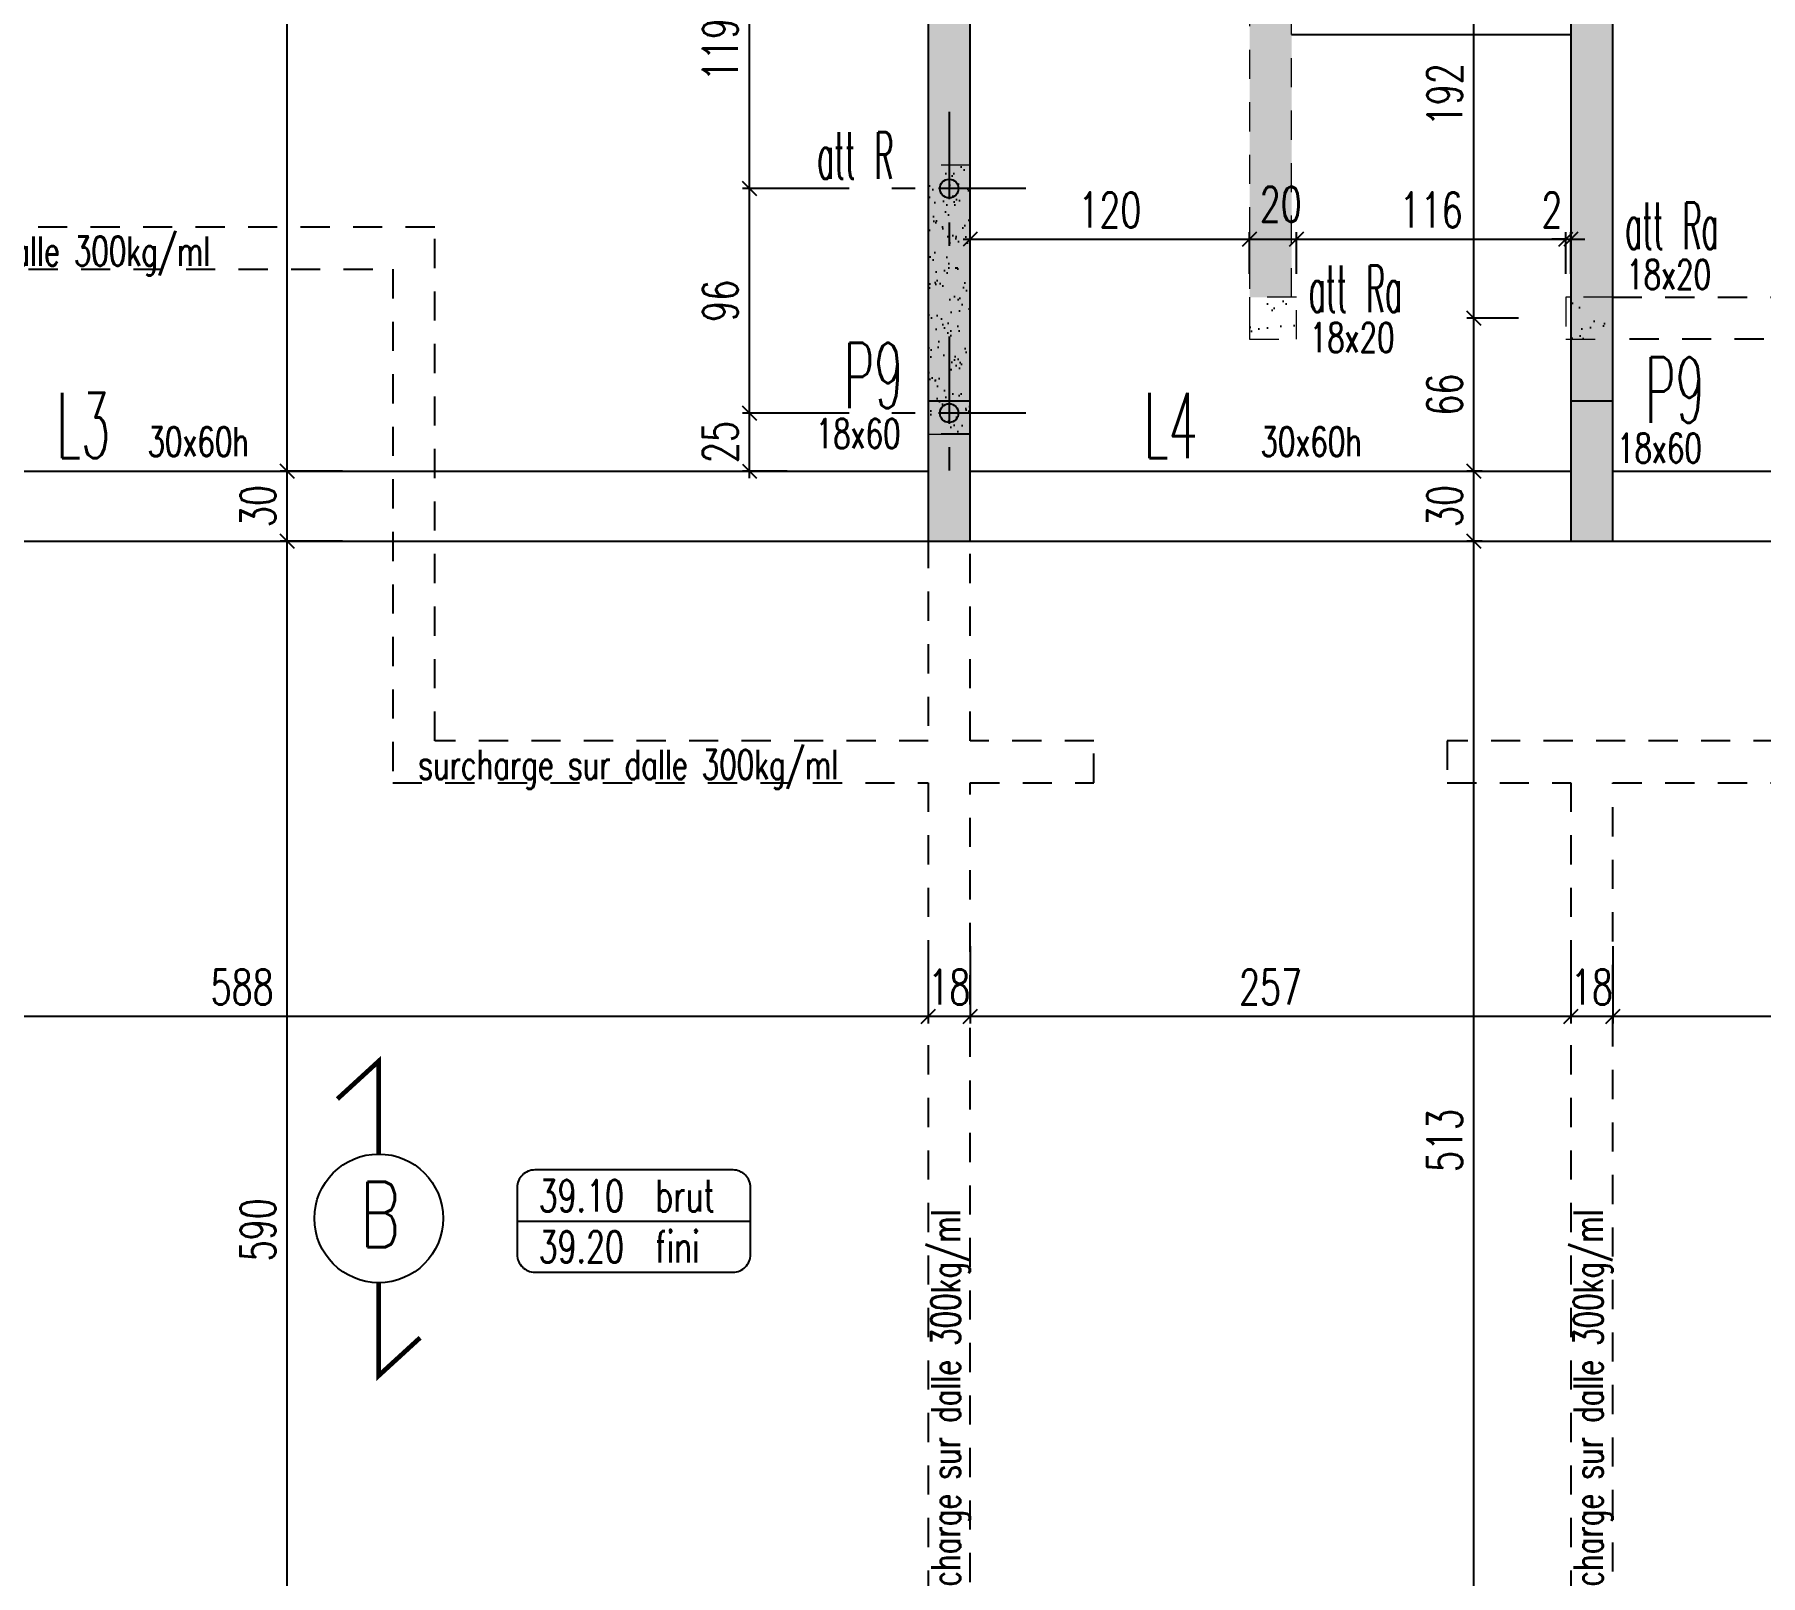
# Model space of a CAD drawing. Extents: x 308 to 437, y -199 to -146.
# Drawn here: x 326.35 to 333.75, y -170.57 to -163.97 of the extents above; entities that cross this region are included whole.
import ezdxf
from ezdxf.enums import TextEntityAlignment as Align

# ---------------------------------------------------------------- set-up
doc = ezdxf.new("R2010")
doc.units = 0
doc.header["$LTSCALE"] = 0.5
doc.header["$MEASUREMENT"] = 0
for name, pattern in [('AXES2', [1.125, 0.75, -0.125, 0.125, -0.125]), ('CACHE', [0.375, 0.25, -0.125]), ('DISCONTINU2', [0.375, 0.25, -0.125])]:
    doc.linetypes.add(name, pattern=pattern)
doc.layers.get('DEFPOINTS').update_dxf_attribs({"linetype": 'CONTINUOUS'})
for name, color, linetype in [('1_AJSA_circulv', 142, 'CONTINUOUS'), ('AXES', 6, 'AXES2'), ('COTATION', 7, 'CONTINUOUS'), ('HABILLAGE', 7, 'CONTINUOUS'), ('MURS', 3, 'CONTINUOUS'), ('PLANCHER', 7, 'CONTINUOUS'), ('POCHAGE', 254, 'CONTINUOUS'), ('POTEAUX', 1, 'CONTINUOUS'), ('POUTRES', 2, 'CONTINUOUS'), ('RAID', 1, 'CONTINUOUS'), ('RDC', 7, 'DISCONTINU2'), ('REPERAGE', 4, 'CONTINUOUS'), ('REPERE-POT', 4, 'CONTINUOUS'), ('REPERE-POUT', 4, 'CONTINUOUS'), ('REPERE-RAID', 4, 'CONTINUOUS'), ('TPFI cloisonsSAAD', 4, 'CONTINUOUS')]:
    doc.layers.add(name, color=color, linetype=linetype)
doc.styles.add('ROMANS8', font='romans.shx', dxfattribs={"width": 0.7})
doc.styles.get("Standard").update_dxf_attribs({"font": 'txt.shx'})
doc.dimstyles.new('COT50 cm', dxfattribs={"dimtxt": 0.15, "dimasz": 0.06, "dimexe": 0.03, "dimexo": 0.1, "dimgap": 0.05, "dimtad": 1, "dimdec": 0, "dimlfac": 100, "dimzin": 0, "dimdsep": 46, "dimtxsty": 'ROMANS8', "dimblk1": 'OBLIQUE', "dimblk2": 'OBLIQUE', "dimsah": 1, "dimcen": 0.03, "dimdle": 0.03, "dimclrt": 1, "dimadec": 0, "dimazin": 0, "dimtfac": 1, "dimtdec": 0, "dimtmove": 0, "dimatfit": 3, "dimfxl": 0, "dimtolj": 1, "dimtzin": 0, "dimlwd": -1, "dimlwe": -1, "dimarcsym": 0})
pattern_1 = [(37.5, (-167.69736, -4e-07), (-0.004409535, 0.134877664), [0, -0.1064, 0, -0.119, 0, -0.11375]), (7.5, (-167.69736, -4e-07), (0.12388437, 0.197550225), [0, -0.0574, 0, -0.0959, 0, -0.03675]), (327.5, (-167.78346, -4e-07), (0.21798993, 0.000396134), [0, -0.035, 0, -0.126, 0, -0.1645]), (317.5, (-167.78346, -4e-07), (0.21042886, 0.06143729), [0, -0.0175, 0, -0.0826, 0, -0.0945])]
pattern_2 = [(37.5, (-513.79323, 160.44126), (-0.004409535, 0.134877664), [0, -0.1064, 0, -0.119, 0, -0.11375]), (7.5, (-513.79323, 160.44126), (0.12388437, 0.197550225), [0, -0.0574, 0, -0.0959, 0, -0.03675]), (327.5, (-513.87933, 160.44126), (0.21798993, 0.000396134), [0, -0.035, 0, -0.126, 0, -0.1645]), (317.5, (-513.87933, 160.44126), (0.21042886, 0.06143729), [0, -0.0175, 0, -0.0826, 0, -0.0945])]

# ---------------------------------------------------------------- blocks, each defined once
blk = doc.blocks.new('139')
at = {"layer": 'HABILLAGE', "color": 7}
blk.add_line((-0.6648, 0), (0.6648, 0), dxfattribs=at)
at = {"layer": 'HABILLAGE'}
blk.add_lwpolyline([(-0.5648, -0.291), (0.5648, -0.291, 0.414214), (0.6648, -0.191), (0.6648, 0.191, 0.414214), (0.5648, 0.291), (-0.5648, 0.291, 0.414214), (-0.6648, 0.191), (-0.6648, -0.191, 0.414214)], format="xyb", close=True, dxfattribs=at)
at = {"layer": 'HABILLAGE', "color": 1, "width": 0.7}
for s, p in [('brut', (0.1215, 0.054)), ('fini', (0.1215, -0.237))]:
    blk.add_text(s, height=0.18, dxfattribs=at).set_placement(p)
for tag, p in [('NIVBRUT', (-0.5425, 0.054)), ('NIVFINI', (-0.5425, -0.237))]:
    blk.add_attdef(tag, p, '', height=0.18, dxfattribs=at)
blk = doc.blocks.new('_Oblique')
at = {"layer": 'COTATION', "color": 0, "lineweight": -2}
blk.add_line((-0.5, -0.5), (0.5, 0.5), dxfattribs=at)
blk = doc.blocks.new('*D952')
at = {"layer": 'COTATION', "color": 0, "transparency": 16777216}
for p, q in [((327.669, -166.1413), (327.402, -166.1413)), ((327.432, -172.0714), (327.432, -166.1113)), ((327.6382, -172.0414), (327.402, -172.0414))]:
    blk.add_line(p, q, dxfattribs=at)
at = {"layer": 'DEFPOINTS', "color": 0, "transparency": 16777216}
for p in [(327.432, -166.1413), (327.769, -166.1413), (327.7382, -172.0414)]:
    blk.add_point(p, dxfattribs=at)
at = {"layer": 'COTATION', "color": 0, "transparency": 16777216, "xscale": 0.06, "yscale": 0.06, "zscale": 0.06}
for p, rotation in [((327.432, -166.1413), 90), ((327.432, -172.0414), 270)]:
    blk.add_blockref('_Oblique', p, dxfattribs=dict(at, rotation=rotation))
at = {"layer": 'COTATION', "color": 1, "transparency": 16777216, "insert": (327.307, -169.0913), "char_height": 0.15, "attachment_point": 5, "rotation": 90, "style": 'ROMANS8'}
blk.add_mtext('\\A1;590', dxfattribs=at)
blk = doc.blocks.new('*D953')
at = {"layer": 'COTATION', "color": 0, "transparency": 16777216}
for p, q in [((327.669, -165.8413), (327.402, -165.8413)), ((327.432, -166.1713), (327.432, -165.8113)), ((327.669, -166.1413), (327.402, -166.1413))]:
    blk.add_line(p, q, dxfattribs=at)
at = {"layer": 'DEFPOINTS', "color": 0, "transparency": 16777216}
for p in [(327.432, -165.8413), (327.769, -165.8413), (327.769, -166.1413)]:
    blk.add_point(p, dxfattribs=at)
at = {"layer": 'COTATION', "color": 0, "transparency": 16777216, "xscale": 0.06, "yscale": 0.06, "zscale": 0.06}
for p, rotation in [((327.432, -165.8413), 90), ((327.432, -166.1413), 270)]:
    blk.add_blockref('_Oblique', p, dxfattribs=dict(at, rotation=rotation))
at = {"layer": 'COTATION', "color": 1, "transparency": 16777216, "insert": (327.307, -165.9913), "char_height": 0.15, "attachment_point": 5, "rotation": 90, "style": 'ROMANS8'}
blk.add_mtext('\\A1;30', dxfattribs=at)
blk = doc.blocks.new('*D954')
at = {"layer": 'COTATION', "color": 0, "transparency": 16777216}
for p, q in [((327.432, -165.8713), (327.432, -160.6113)), ((327.8938, -160.6413), (327.402, -160.6413)), ((327.669, -165.8413), (327.402, -165.8413))]:
    blk.add_line(p, q, dxfattribs=at)
at = {"layer": 'DEFPOINTS', "color": 0, "transparency": 16777216}
for p in [(327.432, -160.6413), (327.9938, -160.6413), (327.769, -165.8413)]:
    blk.add_point(p, dxfattribs=at)
at = {"layer": 'COTATION', "color": 0, "transparency": 16777216, "xscale": 0.06, "yscale": 0.06, "zscale": 0.06}
for p, rotation in [((327.432, -160.6413), 90), ((327.432, -165.8413), 270)]:
    blk.add_blockref('_Oblique', p, dxfattribs=dict(at, rotation=rotation))
at = {"layer": 'COTATION', "color": 1, "transparency": 16777216, "insert": (327.307, -163.2413), "char_height": 0.15, "attachment_point": 5, "rotation": 90, "style": 'ROMANS8'}
blk.add_mtext('\\A1;520', dxfattribs=at)
blk = doc.blocks.new('*D963')
at = {"layer": 'COTATION', "color": 0, "transparency": 16777216}
for p, q in [((329.4132, -165.8713), (329.4132, -165.5626)), ((329.8402, -165.5926), (329.3832, -165.5926)), ((329.5753, -165.8413), (329.3832, -165.8413))]:
    blk.add_line(p, q, dxfattribs=at)
at = {"layer": 'DEFPOINTS', "color": 0, "transparency": 16777216}
for p in [(329.4132, -165.5926), (329.9402, -165.5926), (329.6753, -165.8413)]:
    blk.add_point(p, dxfattribs=at)
at = {"layer": 'COTATION', "color": 0, "transparency": 16777216, "xscale": 0.06, "yscale": 0.06, "zscale": 0.06}
for p, rotation in [((329.4132, -165.5926), 90), ((329.4132, -165.8413), 270)]:
    blk.add_blockref('_Oblique', p, dxfattribs=dict(at, rotation=rotation))
at = {"layer": 'COTATION', "color": 1, "transparency": 16777216, "insert": (329.2882, -165.717), "char_height": 0.15, "attachment_point": 5, "rotation": 90, "style": 'ROMANS8'}
blk.add_mtext('\\A1;25', dxfattribs=at)
blk = doc.blocks.new('*D964')
at = {"layer": 'COTATION', "color": 0, "transparency": 16777216}
for p, q in [((329.4132, -165.6226), (329.4132, -164.6005)), ((329.8402, -164.6305), (329.3832, -164.6305)), ((329.8402, -165.5926), (329.3832, -165.5926))]:
    blk.add_line(p, q, dxfattribs=at)
at = {"layer": 'DEFPOINTS', "color": 0, "transparency": 16777216}
for p in [(329.4132, -164.6305), (329.9402, -164.6305), (329.9402, -165.5926)]:
    blk.add_point(p, dxfattribs=at)
at = {"layer": 'COTATION', "color": 0, "transparency": 16777216, "xscale": 0.06, "yscale": 0.06, "zscale": 0.06}
for p, rotation in [((329.4132, -164.6305), 90), ((329.4132, -165.5926), 270)]:
    blk.add_blockref('_Oblique', p, dxfattribs=dict(at, rotation=rotation))
at = {"layer": 'COTATION', "color": 1, "transparency": 16777216, "insert": (329.2882, -165.1116), "char_height": 0.15, "attachment_point": 5, "rotation": 90, "style": 'ROMANS8'}
blk.add_mtext('\\A1;96', dxfattribs=at)
blk = doc.blocks.new('*D965')
at = {"layer": 'COTATION', "color": 0, "transparency": 16777216}
for p, q in [((329.4132, -164.6605), (329.4132, -163.4105)), ((329.8493, -163.4405), (329.3832, -163.4405)), ((329.8402, -164.6305), (329.3832, -164.6305))]:
    blk.add_line(p, q, dxfattribs=at)
at = {"layer": 'DEFPOINTS', "color": 0, "transparency": 16777216}
for p in [(329.4132, -163.4405), (329.9493, -163.4405), (329.9402, -164.6305)]:
    blk.add_point(p, dxfattribs=at)
at = {"layer": 'COTATION', "color": 0, "transparency": 16777216, "xscale": 0.06, "yscale": 0.06, "zscale": 0.06}
for p, rotation in [((329.4132, -163.4405), 90), ((329.4132, -164.6305), 270)]:
    blk.add_blockref('_Oblique', p, dxfattribs=dict(at, rotation=rotation))
at = {"layer": 'COTATION', "color": 1, "transparency": 16777216, "insert": (329.2882, -164.0355), "char_height": 0.15, "attachment_point": 5, "rotation": 90, "style": 'ROMANS8'}
blk.add_mtext('\\A1;119', dxfattribs=at)
blk = doc.blocks.new('*D971')
at = {"layer": 'COTATION', "color": 0, "transparency": 16777216}
for p, q in [((332.5529, -165.8413), (332.4872, -165.8413)), ((332.5172, -166.1713), (332.5172, -165.8113)), ((332.5529, -166.1413), (332.4872, -166.1413))]:
    blk.add_line(p, q, dxfattribs=at)
at = {"layer": 'DEFPOINTS', "color": 0, "transparency": 16777216}
for p in [(332.5172, -165.8413), (332.6529, -165.8413), (332.6529, -166.1413)]:
    blk.add_point(p, dxfattribs=at)
at = {"layer": 'COTATION', "color": 0, "transparency": 16777216, "xscale": 0.06, "yscale": 0.06, "zscale": 0.06}
for p, rotation in [((332.5172, -165.8413), 90), ((332.5172, -166.1413), 270)]:
    blk.add_blockref('_Oblique', p, dxfattribs=dict(at, rotation=rotation))
at = {"layer": 'COTATION', "color": 1, "transparency": 16777216, "insert": (332.3922, -165.9913), "char_height": 0.15, "attachment_point": 5, "rotation": 90, "style": 'ROMANS8'}
blk.add_mtext('\\A1;30', dxfattribs=at)
blk = doc.blocks.new('*D972')
at = {"layer": 'COTATION', "color": 0, "transparency": 16777216}
for p, q in [((332.709, -165.1863), (332.4872, -165.1863)), ((332.5172, -165.8713), (332.5172, -165.1563)), ((332.5529, -165.8413), (332.4872, -165.8413))]:
    blk.add_line(p, q, dxfattribs=at)
at = {"layer": 'DEFPOINTS', "color": 0, "transparency": 16777216}
for p in [(332.5172, -165.1863), (332.809, -165.1863), (332.6529, -165.8413)]:
    blk.add_point(p, dxfattribs=at)
at = {"layer": 'COTATION', "color": 0, "transparency": 16777216, "xscale": 0.06, "yscale": 0.06, "zscale": 0.06}
for p, rotation in [((332.5172, -165.1863), 90), ((332.5172, -165.8413), 270)]:
    blk.add_blockref('_Oblique', p, dxfattribs=dict(at, rotation=rotation))
at = {"layer": 'COTATION', "color": 1, "transparency": 16777216, "insert": (332.3922, -165.5138), "char_height": 0.15, "attachment_point": 5, "rotation": 90, "style": 'ROMANS8'}
blk.add_mtext('\\A1;66', dxfattribs=at)
blk = doc.blocks.new('*D973')
at = {"layer": 'COTATION', "color": 0, "transparency": 16777216}
for p, q in [((332.1709, -163.2705), (332.5472, -163.2705)), ((332.5172, -165.2163), (332.5172, -163.2405)), ((332.709, -165.1863), (332.4872, -165.1863))]:
    blk.add_line(p, q, dxfattribs=at)
at = {"layer": 'DEFPOINTS', "color": 0, "transparency": 16777216}
for p in [(332.0709, -163.2705), (332.5172, -163.2705), (332.809, -165.1863)]:
    blk.add_point(p, dxfattribs=at)
at = {"layer": 'COTATION', "color": 0, "transparency": 16777216, "xscale": 0.06, "yscale": 0.06, "zscale": 0.06}
for p, rotation in [((332.5172, -163.2705), 90), ((332.5172, -165.1863), 270)]:
    blk.add_blockref('_Oblique', p, dxfattribs=dict(at, rotation=rotation))
at = {"layer": 'COTATION', "color": 1, "transparency": 16777216, "insert": (332.3922, -164.2284), "char_height": 0.15, "attachment_point": 5, "rotation": 90, "style": 'ROMANS8'}
blk.add_mtext('\\A1;192', dxfattribs=at)
blk = doc.blocks.new('*D980')
at = {"layer": 'COTATION', "color": 0, "transparency": 16777216}
for p, q in [((331.8674, -166.1413), (332.5472, -166.1413)), ((332.5172, -171.3063), (332.5172, -166.1113)), ((332.2488, -171.2763), (332.5472, -171.2763))]:
    blk.add_line(p, q, dxfattribs=at)
at = {"layer": 'DEFPOINTS', "color": 0, "transparency": 16777216}
for p in [(331.7674, -166.1413), (332.5172, -166.1413), (332.1488, -171.2763)]:
    blk.add_point(p, dxfattribs=at)
at = {"layer": 'COTATION', "color": 0, "transparency": 16777216, "xscale": 0.06, "yscale": 0.06, "zscale": 0.06}
for p, rotation in [((332.5172, -166.1413), 90), ((332.5172, -171.2763), 270)]:
    blk.add_blockref('_Oblique', p, dxfattribs=dict(at, rotation=rotation))
at = {"layer": 'COTATION', "color": 1, "transparency": 16777216, "insert": (332.3922, -168.7088), "char_height": 0.15, "attachment_point": 5, "rotation": 90, "style": 'ROMANS8'}
blk.add_mtext('\\A1;513', dxfattribs=at)
blk = doc.blocks.new('*D1376')
at = {"layer": 'COTATION', "color": 0, "transparency": 16777216}
for p, q in [((333.1129, -167.8771), (333.1129, -168.2071)), ((339.0159, -167.8771), (339.0159, -168.2071)), ((339.0459, -168.1771), (333.0829, -168.1771))]:
    blk.add_line(p, q, dxfattribs=at)
at = {"layer": 'DEFPOINTS', "color": 0, "transparency": 16777216}
for p in [(333.1129, -166.1413), (339.0159, -167.5135), (333.1129, -168.1771)]:
    blk.add_point(p, dxfattribs=at)
at = {"layer": 'COTATION', "color": 0, "transparency": 16777216, "xscale": 0.06, "yscale": 0.06, "zscale": 0.06, "rotation": 180}
blk.add_blockref('_Oblique', (333.1129, -168.1771), dxfattribs=at)
at = {"layer": 'COTATION', "color": 0, "transparency": 16777216, "xscale": 0.06, "yscale": 0.06, "zscale": 0.06}
blk.add_blockref('_Oblique', (339.0159, -168.1771), dxfattribs=at)
at = {"layer": 'COTATION', "color": 1, "transparency": 16777216, "insert": (336.0644, -168.0521), "char_height": 0.15, "attachment_point": 5, "style": 'ROMANS8'}
blk.add_mtext('\\A1;590', dxfattribs=at)
blk = doc.blocks.new('*D1377')
at = {"layer": 'COTATION', "color": 0, "transparency": 16777216}
for p, q in [((332.9326, -167.8771), (332.9326, -168.2071)), ((333.1129, -167.8771), (333.1129, -168.2071)), ((333.1429, -168.1771), (332.9026, -168.1771))]:
    blk.add_line(p, q, dxfattribs=at)
at = {"layer": 'DEFPOINTS', "color": 0, "transparency": 16777216}
for p in [(332.9326, -166.1413), (333.1129, -166.1413), (332.9326, -168.1771)]:
    blk.add_point(p, dxfattribs=at)
at = {"layer": 'COTATION', "color": 0, "transparency": 16777216, "xscale": 0.06, "yscale": 0.06, "zscale": 0.06, "rotation": 180}
blk.add_blockref('_Oblique', (332.9326, -168.1771), dxfattribs=at)
at = {"layer": 'COTATION', "color": 0, "transparency": 16777216, "xscale": 0.06, "yscale": 0.06, "zscale": 0.06}
blk.add_blockref('_Oblique', (333.1129, -168.1771), dxfattribs=at)
at = {"layer": 'COTATION', "color": 1, "transparency": 16777216, "insert": (333.0228, -168.0521), "char_height": 0.15, "attachment_point": 5, "style": 'ROMANS8'}
blk.add_mtext('\\A1;18', dxfattribs=at)
blk = doc.blocks.new('*D1378')
at = {"layer": 'COTATION', "color": 0, "transparency": 16777216}
for p, q in [((330.3593, -167.8771), (330.3593, -168.2071)), ((332.9326, -167.8771), (332.9326, -168.2071)), ((332.9626, -168.1771), (330.3293, -168.1771))]:
    blk.add_line(p, q, dxfattribs=at)
at = {"layer": 'DEFPOINTS', "color": 0, "transparency": 16777216}
for p in [(330.3593, -166.1413), (332.9326, -166.1413), (330.3593, -168.1771)]:
    blk.add_point(p, dxfattribs=at)
at = {"layer": 'COTATION', "color": 0, "transparency": 16777216, "xscale": 0.06, "yscale": 0.06, "zscale": 0.06, "rotation": 180}
blk.add_blockref('_Oblique', (330.3593, -168.1771), dxfattribs=at)
at = {"layer": 'COTATION', "color": 0, "transparency": 16777216, "xscale": 0.06, "yscale": 0.06, "zscale": 0.06}
blk.add_blockref('_Oblique', (332.9326, -168.1771), dxfattribs=at)
at = {"layer": 'COTATION', "color": 1, "transparency": 16777216, "insert": (331.646, -168.0521), "char_height": 0.15, "attachment_point": 5, "style": 'ROMANS8'}
blk.add_mtext('\\A1;257', dxfattribs=at)
blk = doc.blocks.new('*D1379')
at = {"layer": 'COTATION', "color": 0, "transparency": 16777216}
for p, q in [((330.1793, -167.8771), (330.1793, -168.2071)), ((330.3593, -167.8771), (330.3593, -168.2071)), ((330.3893, -168.1771), (330.1493, -168.1771))]:
    blk.add_line(p, q, dxfattribs=at)
at = {"layer": 'DEFPOINTS', "color": 0, "transparency": 16777216}
for p in [(330.1793, -166.1413), (330.3593, -166.1413), (330.1793, -168.1771)]:
    blk.add_point(p, dxfattribs=at)
at = {"layer": 'COTATION', "color": 0, "transparency": 16777216, "xscale": 0.06, "yscale": 0.06, "zscale": 0.06, "rotation": 180}
blk.add_blockref('_Oblique', (330.1793, -168.1771), dxfattribs=at)
at = {"layer": 'COTATION', "color": 0, "transparency": 16777216, "xscale": 0.06, "yscale": 0.06, "zscale": 0.06}
blk.add_blockref('_Oblique', (330.3593, -168.1771), dxfattribs=at)
at = {"layer": 'COTATION', "color": 1, "transparency": 16777216, "insert": (330.2693, -168.0521), "char_height": 0.15, "attachment_point": 5, "style": 'ROMANS8'}
blk.add_mtext('\\A1;18', dxfattribs=at)
blk = doc.blocks.new('*D1380')
at = {"layer": 'COTATION', "color": 0, "transparency": 16777216}
for p, q in [((324.299, -167.8771), (324.299, -168.2071)), ((330.1793, -167.8771), (330.1793, -168.2071)), ((330.2093, -168.1771), (324.269, -168.1771))]:
    blk.add_line(p, q, dxfattribs=at)
at = {"layer": 'DEFPOINTS', "color": 0, "transparency": 16777216}
for p in [(330.1793, -166.1413), (324.299, -166.3597), (324.299, -168.1771)]:
    blk.add_point(p, dxfattribs=at)
at = {"layer": 'COTATION', "color": 0, "transparency": 16777216, "xscale": 0.06, "yscale": 0.06, "zscale": 0.06, "rotation": 180}
blk.add_blockref('_Oblique', (324.299, -168.1771), dxfattribs=at)
at = {"layer": 'COTATION', "color": 0, "transparency": 16777216, "xscale": 0.06, "yscale": 0.06, "zscale": 0.06}
blk.add_blockref('_Oblique', (330.1793, -168.1771), dxfattribs=at)
at = {"layer": 'COTATION', "color": 1, "transparency": 16777216, "insert": (327.2392, -168.0521), "char_height": 0.15, "attachment_point": 5, "style": 'ROMANS8'}
blk.add_mtext('\\A1;588', dxfattribs=at)
blk = doc.blocks.new('*D1385')
at = {"layer": 'COTATION', "color": 0, "transparency": 16777216}
for p, q in [((330.3593, -165.111), (330.3593, -164.8174)), ((331.5559, -164.9963), (331.5559, -164.8174)), ((330.3293, -164.8474), (331.5859, -164.8474))]:
    blk.add_line(p, q, dxfattribs=at)
at = {"layer": 'DEFPOINTS', "color": 0, "transparency": 16777216}
for p in [(331.5559, -164.8474), (331.5559, -165.0963), (330.3593, -165.211)]:
    blk.add_point(p, dxfattribs=at)
at = {"layer": 'COTATION', "color": 0, "transparency": 16777216, "xscale": 0.06, "yscale": 0.06, "zscale": 0.06, "rotation": 180}
blk.add_blockref('_Oblique', (330.3593, -164.8474), dxfattribs=at)
at = {"layer": 'COTATION', "color": 0, "transparency": 16777216, "xscale": 0.06, "yscale": 0.06, "zscale": 0.06}
blk.add_blockref('_Oblique', (331.5559, -164.8474), dxfattribs=at)
at = {"layer": 'COTATION', "color": 1, "transparency": 16777216, "insert": (330.9576, -164.7224), "char_height": 0.15, "attachment_point": 5, "style": 'ROMANS8'}
blk.add_mtext('\\A1;120', dxfattribs=at)
blk = doc.blocks.new('*D1386')
at = {"layer": 'COTATION', "color": 0, "transparency": 16777216}
for p, q in [((331.5559, -164.9963), (331.5559, -164.8174)), ((331.7566, -164.9963), (331.7566, -164.8174)), ((331.5259, -164.8474), (331.7866, -164.8474))]:
    blk.add_line(p, q, dxfattribs=at)
at = {"layer": 'DEFPOINTS', "color": 0, "transparency": 16777216}
for p in [(331.7566, -164.8474), (331.5559, -165.0963), (331.7566, -165.0963)]:
    blk.add_point(p, dxfattribs=at)
at = {"layer": 'COTATION', "color": 0, "transparency": 16777216, "xscale": 0.06, "yscale": 0.06, "zscale": 0.06, "rotation": 180}
blk.add_blockref('_Oblique', (331.5559, -164.8474), dxfattribs=at)
at = {"layer": 'COTATION', "color": 0, "transparency": 16777216, "xscale": 0.06, "yscale": 0.06, "zscale": 0.06}
blk.add_blockref('_Oblique', (331.7566, -164.8474), dxfattribs=at)
at = {"layer": 'COTATION', "color": 1, "transparency": 16777216, "insert": (331.6898, -164.698), "char_height": 0.15, "attachment_point": 5, "style": 'ROMANS8'}
blk.add_mtext('\\A1;20', dxfattribs=at)
blk = doc.blocks.new('*D1387')
at = {"layer": 'COTATION', "color": 0, "transparency": 16777216}
for p, q in [((331.7566, -164.9963), (331.7566, -164.8174)), ((332.9116, -164.9963), (332.9116, -164.8174)), ((331.7266, -164.8474), (332.9416, -164.8474))]:
    blk.add_line(p, q, dxfattribs=at)
at = {"layer": 'DEFPOINTS', "color": 0, "transparency": 16777216}
for p in [(332.9116, -164.8474), (331.7566, -165.0963), (332.9116, -165.0963)]:
    blk.add_point(p, dxfattribs=at)
at = {"layer": 'COTATION', "color": 0, "transparency": 16777216, "xscale": 0.06, "yscale": 0.06, "zscale": 0.06, "rotation": 180}
blk.add_blockref('_Oblique', (331.7566, -164.8474), dxfattribs=at)
at = {"layer": 'COTATION', "color": 0, "transparency": 16777216, "xscale": 0.06, "yscale": 0.06, "zscale": 0.06}
blk.add_blockref('_Oblique', (332.9116, -164.8474), dxfattribs=at)
at = {"layer": 'COTATION', "color": 1, "transparency": 16777216, "insert": (332.3341, -164.7224), "char_height": 0.15, "attachment_point": 5, "style": 'ROMANS8'}
blk.add_mtext('\\A1;116', dxfattribs=at)
blk = doc.blocks.new('*D1388')
at = {"layer": 'COTATION', "color": 0, "transparency": 16777216}
for p, q in [((332.9116, -164.9963), (332.9116, -164.8174)), ((332.9326, -164.9963), (332.9326, -164.8174)), ((332.9116, -164.8474), (332.8516, -164.8474)), ((332.9116, -164.8474), (332.9326, -164.8474)), ((332.9326, -164.8474), (332.9926, -164.8474))]:
    blk.add_line(p, q, dxfattribs=at)
at = {"layer": 'DEFPOINTS', "color": 0, "transparency": 16777216}
for p in [(332.9326, -164.8474), (332.9116, -165.0963), (332.9326, -165.0963)]:
    blk.add_point(p, dxfattribs=at)
at = {"layer": 'COTATION', "color": 0, "transparency": 16777216, "xscale": 0.06, "yscale": 0.06, "zscale": 0.06}
blk.add_blockref('_Oblique', (332.9116, -164.8474), dxfattribs=at)
at = {"layer": 'COTATION', "color": 0, "transparency": 16777216, "xscale": 0.06, "yscale": 0.06, "zscale": 0.06, "rotation": 180}
blk.add_blockref('_Oblique', (332.9326, -164.8474), dxfattribs=at)
at = {"layer": 'COTATION', "color": 1, "transparency": 16777216, "insert": (332.8516, -164.7224), "char_height": 0.15, "attachment_point": 5, "style": 'ROMANS8'}
blk.add_mtext('\\A1;2', dxfattribs=at)
blk = doc.blocks.new('A$C6B096A38')
at = {"layer": 'POCHAGE'}
h = blk.add_hatch(dxfattribs=at)
h.set_pattern_fill('AR-SAND', color=0, scale=0.07)
h.set_pattern_definition(pattern_2)
h.paths.add_polyline_path([(-3.1815, -0.18), (-3.1815, -2.5803), (-3.0015, -2.5803), (-3.0015, -0.2), (-0.1602, -0.2), (-0.1602, -3.7907), (-0.1602, -3.7907), (-0.1602, -6.765), (0, -6.765), (0, 0), (-13.1731, 0), (-19.5169, 0), (-19.5169, -0.18), (-15.9168, -0.18), (-15.9168, -3.0893), (-15.7368, -3.0893), (-15.7368, -2.9193), (-14.5399, -2.9193), (-14.5399, -4.655), (-14.3599, -4.655), (-14.3599, -2.7393), (-15.7368, -2.7393), (-15.7368, -0.18), (-13.1635, -0.18), (-13.1635, -4.655), (-12.9835, -4.655), (-12.9835, -0.18), (-7.0803, -0.18), (-7.0803, -4.86), (-6.9003, -4.86), (-6.9003, -0.18)])
h = blk.add_hatch(dxfattribs=at)
h.set_pattern_fill('AR-SAND', color=0, scale=0.07)
h.set_pattern_definition(pattern_2)
h.paths.add_polyline_path([(-15.7368, -4.0893), (-15.9168, -4.0893), (-15.9168, -5.2414), (-15.7368, -5.2414)])
h = blk.add_hatch(dxfattribs=at)
h.set_pattern_fill('AR-SAND', color=0, scale=0.07)
h.set_pattern_definition(pattern_2)
h.paths.add_polyline_path([(-14.3392, -4.655), (-14.5399, -4.655), (-14.5399, -4.835), (-14.3392, -4.835)])
h = blk.add_hatch(dxfattribs=at)
h.set_pattern_fill('AR-SAND', color=0, scale=0.07)
h.set_pattern_definition(pattern_2)
h.paths.add_polyline_path([(-13.1842, -4.835), (-12.9835, -4.835), (-12.9835, -4.655), (-13.1842, -4.655)])
at = {"layer": 'AXES', "color": 1}
for p, q in [((-15.8268, -3.8604), (-15.8268, -4.5181)), ((-15.498, -4.1893), (-16.1557, -4.1893)), ((-15.8268, -4.8225), (-15.8268, -5.4802)), ((-15.498, -5.1514), (-16.1557, -5.1514))]:
    blk.add_line(p, q, dxfattribs=at)
at = {"layer": 'RAID'}
for centre in [(-15.8268, -4.1893), (-15.8268, -5.1514)]:
    blk.add_circle(centre, 0.04, dxfattribs=at)
at = {"layer": 'RDC', "linetype": 'CACHE', "lineweight": 15}
blk.add_lwpolyline([(0, 0), (-13.1731, 0), (-19.5169, 0), (-19.5169, -0.18), (-15.9168, -0.18), (-15.9168, -3.0893), (-15.7368, -3.0893), (-15.7368, -2.9193), (-14.5399, -2.9193), (-14.5399, -4.835), (-14.3392, -4.835), (-14.3392, -4.655), (-14.3599, -4.655), (-14.3599, -2.7393), (-15.7368, -2.7393), (-15.7368, -0.18), (-13.1635, -0.18), (-13.1635, -4.655), (-13.1842, -4.655), (-13.1842, -4.835), (-12.9835, -4.835), (-12.9835, -0.18), (-7.0803, -0.18)], dxfattribs=at)
blk.add_lwpolyline([(-15.7368, -4.0893), (-15.9168, -4.0893), (-15.9168, -5.2414), (-15.7368, -5.2414)], close=True, dxfattribs=at)
at = {"layer": 'RDC', "color": 1, "linetype": 'CACHE', "lineweight": 15}
for points in [[(-14.5399, -4.655), (-14.5399, -4.835), (-14.3392, -4.835), (-14.3392, -4.655)], [(-13.1842, -4.655), (-13.1842, -4.835), (-12.9835, -4.835), (-12.9835, -4.655)]]:
    blk.add_lwpolyline(points, close=True, dxfattribs=at)

msp = doc.modelspace()

# ---------------------------------------------------------------- hatches: boundary and pattern name
at = {"layer": 'POCHAGE'}
msp.add_hatch(color=256, dxfattribs=at).paths.add_polyline_path([(317.3792, -158.4313), (322.4095, -158.4345), (322.4063, -163.4315), (322.8943, -163.4315), (322.8943, -163.2515), (322.5893, -163.2515), (322.5893, -158.4313), (324.0993, -158.4313), (324.0993, -163.2515), (324.0493, -163.2515), (324.0493, -163.4315), (324.0993, -163.4315), (324.0993, -163.6413), (324.299, -163.6413), (324.299, -160.6413), (330.1793, -160.6413), (330.1793, -166.1413), (330.3593, -166.1413), (330.3593, -160.6413), (332.9326, -160.6413), (332.9326, -166.1413), (333.1126, -166.1413), (333.1126, -160.6413), (339.0159, -160.6413), (339.0155, -165.5414), (339.1955, -165.5411), (339.1959, -160.6413), (342.9147, -160.6413), (342.9147, -167.1613), (344.696, -167.1613), (344.6961, -166.9808), (343.0947, -166.9808), (343.0947, -160.6413), (345.936, -160.6413), (345.936, -166.961), (345.8513, -167.1612), (346.0962, -167.1612), (346.0959, -160.4413), (324.2993, -160.4413), (324.299, -158.2313), (317.1999, -158.2313), (317.1999, -163.4304), (317.3792, -163.4315)])
h = msp.add_hatch(dxfattribs=at)
h.set_pattern_fill('AR-SAND', color=0, scale=0.07)
h.set_pattern_definition(pattern_1)
h.paths.add_polyline_path([(330.359, -164.5305), (330.179, -164.5305), (330.179, -165.6826), (330.359, -165.6826)])
h = msp.add_hatch(dxfattribs=at)
h.set_pattern_fill('AR-SAND', color=0, scale=0.07)
h.set_pattern_definition(pattern_1)
h.paths.add_polyline_path([(330.359, -164.5305), (330.179, -164.5305), (330.179, -165.6826), (330.359, -165.6826)])
h = msp.add_hatch(dxfattribs=at)
h.set_pattern_fill('AR-SAND', color=0, scale=0.07)
h.set_pattern_definition(pattern_1)
h.paths.add_polyline_path([(330.359, -164.5305), (330.179, -164.5305), (330.179, -165.6826), (330.359, -165.6826)])
h = msp.add_hatch(dxfattribs=at)
h.set_pattern_fill('AR-SAND', color=0, scale=0.07)
h.set_pattern_definition(pattern_1)
h.paths.add_polyline_path([(330.359, -164.5305), (330.179, -164.5305), (330.179, -165.6826), (330.359, -165.6826)])
h = msp.add_hatch(dxfattribs=at)
h.set_pattern_fill('AR-SAND', color=0, scale=0.07)
h.set_pattern_definition(pattern_1)
h.paths.add_polyline_path([(330.359, -164.5305), (330.179, -164.5305), (330.179, -165.6826), (330.359, -165.6826)])
h = msp.add_hatch(dxfattribs=at)
h.set_pattern_fill('AR-SAND', color=0, scale=0.07)
h.set_pattern_definition(pattern_1)
h.paths.add_polyline_path([(330.359, -164.5305), (330.179, -164.5305), (330.179, -165.6826), (330.359, -165.6826)])
h = msp.add_hatch(dxfattribs=at)
h.set_pattern_fill('AR-SAND', color=0, scale=0.07)
h.set_pattern_definition(pattern_1)
h.paths.add_polyline_path([(330.359, -164.5305), (330.179, -164.5305), (330.179, -165.6826), (330.359, -165.6826)])
h = msp.add_hatch(dxfattribs=at)
h.set_pattern_fill('AR-SAND', color=0, scale=0.07)
h.set_pattern_definition(pattern_1)
h.paths.add_polyline_path([(330.359, -164.5305), (330.179, -164.5305), (330.179, -165.6826), (330.359, -165.6826)])
h = msp.add_hatch(dxfattribs=at)
h.set_pattern_fill('AR-SAND', color=0, scale=0.07)
h.set_pattern_definition(pattern_1)
h.paths.add_polyline_path([(330.359, -164.5305), (330.179, -164.5305), (330.179, -165.6826), (330.359, -165.6826)])
h = msp.add_hatch(dxfattribs=at)
h.set_pattern_fill('AR-SAND', color=0, scale=0.07)
h.set_pattern_definition(pattern_1)
h.paths.add_polyline_path([(330.359, -164.5305), (330.179, -164.5305), (330.179, -165.6826), (330.359, -165.6826)])
h = msp.add_hatch(dxfattribs=at)
h.set_pattern_fill('AR-SAND', color=0, scale=0.07)
h.set_pattern_definition(pattern_1)
h.paths.add_polyline_path([(330.359, -164.5305), (330.179, -164.5305), (330.179, -165.6826), (330.359, -165.6826)])
h = msp.add_hatch(dxfattribs=at)
h.set_pattern_fill('AR-SAND', color=0, scale=0.07)
h.set_pattern_definition(pattern_1)
h.paths.add_polyline_path([(330.359, -164.5305), (330.179, -164.5305), (330.179, -165.6826), (330.359, -165.6826)])
h = msp.add_hatch(dxfattribs=at)
h.set_pattern_fill('AR-SAND', color=0, scale=0.07)
h.set_pattern_definition(pattern_1)
h.paths.add_polyline_path([(330.359, -164.5305), (330.179, -164.5305), (330.179, -165.6826), (330.359, -165.6826)])
h = msp.add_hatch(dxfattribs=at)
h.set_pattern_fill('AR-SAND', color=0, scale=0.07)
h.set_pattern_definition(pattern_1)
h.paths.add_polyline_path([(330.359, -164.5305), (330.179, -164.5305), (330.179, -165.6826), (330.359, -165.6826)])
h = msp.add_hatch(dxfattribs=at)
h.set_pattern_fill('AR-SAND', color=0, scale=0.07)
h.set_pattern_definition(pattern_1)
h.paths.add_polyline_path([(330.359, -164.5305), (330.179, -164.5305), (330.179, -165.6826), (330.359, -165.6826)])
h = msp.add_hatch(dxfattribs=at)
h.set_pattern_fill('AR-SAND', color=0, scale=0.07)
h.set_pattern_definition(pattern_1)
h.paths.add_polyline_path([(330.359, -164.5305), (330.179, -164.5305), (330.179, -165.6826), (330.359, -165.6826)])
h = msp.add_hatch(dxfattribs=at)
h.set_pattern_fill('AR-SAND', color=0, scale=0.07)
h.set_pattern_definition(pattern_1)
h.paths.add_polyline_path([(330.359, -164.5305), (330.179, -164.5305), (330.179, -165.6826), (330.359, -165.6826)])
h = msp.add_hatch(dxfattribs=at)
h.set_pattern_fill('AR-SAND', color=0, scale=0.07)
h.set_pattern_definition(pattern_1)
h.paths.add_polyline_path([(330.359, -164.5305), (330.179, -164.5305), (330.179, -165.6826), (330.359, -165.6826)])
h = msp.add_hatch(dxfattribs=at)
h.set_pattern_fill('AR-SAND', color=0, scale=0.07)
h.set_pattern_definition(pattern_1)
h.paths.add_polyline_path([(330.359, -164.5305), (330.179, -164.5305), (330.179, -165.6826), (330.359, -165.6826)])
h = msp.add_hatch(dxfattribs=at)
h.set_pattern_fill('AR-SAND', color=0, scale=0.07)
h.set_pattern_definition(pattern_1)
h.paths.add_polyline_path([(330.359, -164.5305), (330.179, -164.5305), (330.179, -165.6826), (330.359, -165.6826)])
h = msp.add_hatch(dxfattribs=at)
h.set_pattern_fill('AR-SAND', color=0, scale=0.07)
h.set_pattern_definition(pattern_1)
h.paths.add_polyline_path([(330.359, -164.5305), (330.179, -164.5305), (330.179, -165.6826), (330.359, -165.6826)])
h = msp.add_hatch(dxfattribs=at)
h.set_pattern_fill('AR-SAND', color=0, scale=0.07)
h.set_pattern_definition(pattern_1)
h.paths.add_polyline_path([(330.359, -164.5305), (330.179, -164.5305), (330.179, -165.6826), (330.359, -165.6826)])
h = msp.add_hatch(dxfattribs=at)
h.set_pattern_fill('AR-SAND', color=0, scale=0.07)
h.set_pattern_definition(pattern_1)
h.paths.add_polyline_path([(330.359, -164.5305), (330.179, -164.5305), (330.179, -165.6826), (330.359, -165.6826)])
h = msp.add_hatch(dxfattribs=at)
h.set_pattern_fill('AR-SAND', color=0, scale=0.07)
h.set_pattern_definition(pattern_1)
h.paths.add_polyline_path([(330.359, -164.5305), (330.179, -164.5305), (330.179, -165.6826), (330.359, -165.6826)])
h = msp.add_hatch(dxfattribs=at)
h.set_pattern_fill('AR-SAND', color=0, scale=0.07)
h.set_pattern_definition(pattern_1)
h.paths.add_polyline_path([(330.359, -164.5305), (330.179, -164.5305), (330.179, -165.6826), (330.359, -165.6826)])
h = msp.add_hatch(dxfattribs=at)
h.set_pattern_fill('AR-SAND', color=0, scale=0.07)
h.set_pattern_definition(pattern_1)
h.paths.add_polyline_path([(330.359, -164.5305), (330.179, -164.5305), (330.179, -165.6826), (330.359, -165.6826)])
h = msp.add_hatch(dxfattribs=at)
h.set_pattern_fill('AR-SAND', color=0, scale=0.07)
h.set_pattern_definition(pattern_1)
h.paths.add_polyline_path([(330.359, -164.5305), (330.179, -164.5305), (330.179, -165.6826), (330.359, -165.6826)])
h = msp.add_hatch(dxfattribs=at)
h.set_pattern_fill('AR-SAND', color=0, scale=0.07)
h.set_pattern_definition(pattern_1)
h.paths.add_polyline_path([(330.359, -164.5305), (330.179, -164.5305), (330.179, -165.6826), (330.359, -165.6826)])
h = msp.add_hatch(dxfattribs=at)
h.set_pattern_fill('AR-SAND', color=0, scale=0.07)
h.set_pattern_definition(pattern_1)
h.paths.add_polyline_path([(330.359, -164.5305), (330.179, -164.5305), (330.179, -165.6826), (330.359, -165.6826)])
at = {"layer": 'POTEAUX'}
h = msp.add_hatch(color=256, dxfattribs=at)
h.dxf.hatch_style = 1
h.paths.add_polyline_path([(330.3593, -165.5413), (330.1792, -165.5414), (330.1793, -166.1413), (330.3593, -166.1413)])
h = msp.add_hatch(color=256, dxfattribs=at)
h.dxf.hatch_style = 1
h.paths.add_polyline_path([(333.1129, -165.5413), (332.9326, -165.5414), (332.9327, -166.1413), (333.1129, -166.1413)])

# ---------------------------------------------------------------- linework, layer by layer
at = {"layer": '1_AJSA_circulv', "ltscale": 10}
msp.add_line((331.7359, -163.9713), (332.9324, -163.9713), dxfattribs=at)
at = {"layer": 'MURS'}
msp.add_lwpolyline([(324.299, -160.6413), (330.1793, -160.6413), (330.1793, -166.1413), (330.3593, -166.1413), (330.3593, -160.6413), (332.9326, -160.6413), (332.9326, -166.1413), (333.1126, -166.1413), (333.1126, -160.6413)], dxfattribs=at)
at = {"layer": 'PLANCHER', "color": 1, "const_width": 0.02}
for points in [[(327.8249, -168.767), (327.8249, -168.3689), (327.6478, -168.5312)], [(327.8249, -169.3183), (327.8249, -169.7164), (328.0021, -169.5541)]]:
    msp.add_lwpolyline(points, dxfattribs=at)
at = {"layer": 'PLANCHER', "color": 1}
msp.add_circle((327.8249, -169.0426), 0.2757, dxfattribs=at)
at = {"layer": 'POTEAUX'}
for points in [[(330.3593, -165.5413), (330.1792, -165.5414), (330.1793, -166.1413), (330.3593, -166.1413)], [(333.1129, -165.5413), (332.9326, -165.5414), (332.9327, -166.1413), (333.1129, -166.1413)]]:
    msp.add_lwpolyline(points, close=True, dxfattribs=at)
at = {"layer": 'POUTRES'}
for p, q in [((324.299, -165.8413), (330.1793, -165.8413)), ((330.3593, -165.8413), (332.9326, -165.8413)), ((333.1129, -165.8413), (338.9806, -165.8413)), ((324.299, -166.1413), (338.9806, -166.1413))]:
    msp.add_line(p, q, dxfattribs=at)
at = {"layer": 'TPFI cloisonsSAAD', "linetype": 'CACHE'}
msp.add_lwpolyline([(324.2992, -164.9763), (327.8852, -164.9763), (327.8852, -167.1763), (330.1793, -167.1763), (330.1793, -171.4563), (333.1126, -171.4563), (333.1126, -167.1763), (339.0157, -167.1763), (339.0157, -166.9963), (332.403, -166.9963), (332.403, -167.1763), (332.9326, -167.1763), (332.9326, -171.2763), (330.3593, -171.2763), (330.3593, -167.1763), (330.8892, -167.1763), (330.8892, -166.9963), (330.3593, -166.9963), (330.3593, -165.6826), (330.1793, -165.6826), (330.1793, -166.9963), (328.0652, -166.9963), (328.0652, -164.7963), (324.299, -164.7963)], dxfattribs=at)
msp.add_lwpolyline([(333.1126, -165.0963), (335.5595, -165.0963), (335.5595, -165.2763), (333.1126, -165.2763)], close=True, dxfattribs=at)

# ---------------------------------------------------------------- block references
at = {"layer": 'HABILLAGE', "color": 1, "xscale": 0.7521624, "yscale": 0.7521624, "zscale": 0.7521624}
msp.add_blockref('139', (328.9182, -169.0541), dxfattribs=at).add_auto_attribs({'NIVBRUT': '39.10', 'NIVFINI': '39.20'})
at = {"layer": 'RDC'}
msp.add_blockref('A$C6B096A38', (346.0959, -160.4413), dxfattribs=at)

# ---------------------------------------------------------------- texts
at = {"layer": 'PLANCHER', "color": 1, "width": 0.7}
msp.add_text('B', height=0.28, dxfattribs=at).set_placement((327.8313, -169.0261), align=Align.MIDDLE)
at = {"layer": 'REPERAGE', "color": 1, "style": 'ROMANS8', "width": 0.7}
for s, p in [('surcharge sur dalle 300kg/ml', (325.3034, -164.961)), (' 30x60h', (326.774, -165.7776)), (' 30x60h', (331.5426, -165.7776)), ('surcharge sur dalle 300kg/ml', (327.9936, -167.161))]:
    msp.add_text(s, height=0.125, dxfattribs=at).set_placement(p)
for p in [(330.3165, -170.804), (333.0698, -170.804)]:
    msp.add_text('surcharge sur dalle 300kg/ml', height=0.125, rotation=90, dxfattribs=at).set_placement(p)
at = {"layer": 'REPERE-POT', "color": 4, "width": 0.519}
for p in [(329.8172, -165.5713), (333.2506, -165.6337)]:
    msp.add_text('P9', height=0.28, dxfattribs=at).set_placement(p)
at = {"layer": 'REPERE-POT', "color": 1, "style": 'ROMANS8', "width": 0.7}
for p in [(329.6971, -165.7428), (333.1305, -165.8052)]:
    msp.add_text('18x60', height=0.125, dxfattribs=at).set_placement(p)
at = {"layer": 'REPERE-POUT', "width": 0.519}
for s, p in [('L3', (326.4435, -165.7853)), ('L4', (331.1031, -165.7853))]:
    msp.add_text(s, height=0.28, dxfattribs=at).set_placement(p)
at = {"layer": 'REPERE-RAID', "color": 4, "width": 0.45}
for s, p in [('att R', (329.703, -164.5896)), ('att Ra', (333.1654, -164.8899)), ('att Ra', (331.8094, -165.1601))]:
    msp.add_text(s, height=0.2, dxfattribs=at).set_placement(p)
at = {"layer": 'REPERE-RAID', "color": 1, "style": 'ROMANS8', "width": 0.7}
for p in [(333.1698, -165.061), (331.8138, -165.3312)]:
    msp.add_text('18x20', height=0.125, dxfattribs=at).set_placement(p)

# ---------------------------------------------------------------- dimensions: what is measured, and where the dimension line sits
at = {"layer": 'COTATION'}
for base, p1, p2, picture, middle in [((327.432, -160.6413), (327.769, -165.8413), (327.9938, -160.6413), '*D954', (327.307, -163.2413)), ((332.5172, -163.2705), (332.809, -165.1863), (332.0709, -163.2705), '*D973', (332.3922, -164.2284)), ((329.4132, -163.4405), (329.9402, -164.6305), (329.9493, -163.4405), '*D965', (329.2882, -164.0355)), ((329.4132, -164.6305), (329.9402, -165.5926), (329.9402, -164.6305), '*D964', (329.2882, -165.1116)), ((332.51721, -165.18626), (332.65294, -165.8413), (332.80898, -165.18626), '*D972', (332.39221, -165.51378)), ((327.432, -165.8413), (327.769, -166.1413), (327.769, -165.8413), '*D953', (327.307, -165.9913)), ((327.432, -166.1413), (327.7382, -172.0414), (327.769, -166.1413), '*D952', (327.307, -169.0913)), ((332.51721, -166.1413), (332.1488, -171.27626), (331.76744, -166.1413), '*D980', (332.39221, -168.70878))]:
    dim = msp.add_linear_dim(base=base, p1=p1, p2=p2, angle=90, dimstyle='COT50 cm', override={"dimtmove": 1}, dxfattribs=at)
    dim.commit()
    dim.dimension.update_dxf_attribs({"geometry": picture, "text_midpoint": middle})
for base, p1, p2, picture, middle in [((331.7566, -164.8474), (331.5559, -165.0963), (331.7566, -165.0963), '*D1386', (331.6898, -164.823)), ((332.9326, -164.8474), (332.9116, -165.0963), (332.9326, -165.0963), '*D1388', (332.8516, -164.8474)), ((330.1793, -168.1771), (330.3593, -166.1413), (330.1793, -166.1413), '*D1379', (330.2693, -168.1771)), ((332.9326, -168.1771), (333.1129, -166.1413), (332.9326, -166.1413), '*D1377', (333.0228, -168.1771))]:
    dim = msp.add_linear_dim(base=base, p1=p1, p2=p2, dimstyle='COT50 cm', override={"dimtmove": 1, "dimfxl": 0.3}, dxfattribs=at)
    dim.commit()
    dim.dimension.update_dxf_attribs({"geometry": picture, "text_midpoint": middle, "dimtype": 160})
for base, p1, p2, override, picture, middle in [((331.5559, -164.8474), (330.3593, -165.211), (331.5559, -165.0963), {"dimfxl": 0.3}, '*D1385', (330.9576, -164.7224)), ((332.9116489476, -164.8473731642), (331.7566489476, -165.0962649835), (332.9116489476, -165.0962649835), {"dimtmove": 1, "dimfxl": 0.3}, '*D1387', (332.3341489476, -164.7223731642)), ((324.299, -168.1771), (330.1793, -166.1413), (324.299, -166.3597), {"dimtmove": 1, "dimfxl": 0.3}, '*D1380', (327.2392, -168.0521)), ((330.3593, -168.1771), (332.9326, -166.1413), (330.3593, -166.1413), {"dimtmove": 1, "dimfxl": 0.3}, '*D1378', (331.646, -168.0521)), ((333.1129, -168.1771), (339.0159, -167.5135), (333.1129, -166.1413), {"dimtmove": 1, "dimfxl": 0.3}, '*D1376', (336.0644, -168.0521))]:
    dim = msp.add_linear_dim(base=base, p1=p1, p2=p2, dimstyle='COT50 cm', override=override, dxfattribs=at)
    dim.commit()
    dim.dimension.update_dxf_attribs({"geometry": picture, "text_midpoint": middle})
dim = msp.add_linear_dim(base=(329.4132, -165.5926), p1=(329.6753, -165.8413), p2=(329.9402, -165.5926), angle=90, dimstyle='COT50 cm', dxfattribs=at)
dim.commit()
dim.dimension.update_dxf_attribs({"geometry": '*D963', "text_midpoint": (329.4132, -165.717), "dimtype": 160})
dim = msp.add_linear_dim(base=(332.5172, -165.8413), p1=(332.6529, -166.1413), p2=(332.6529, -165.8413), angle=90, dimstyle='COT50 cm', dxfattribs=at)
dim.commit()
dim.dimension.update_dxf_attribs({"geometry": '*D971', "text_midpoint": (332.3922, -165.9913)})

doc.saveas('drawing.dxf')
